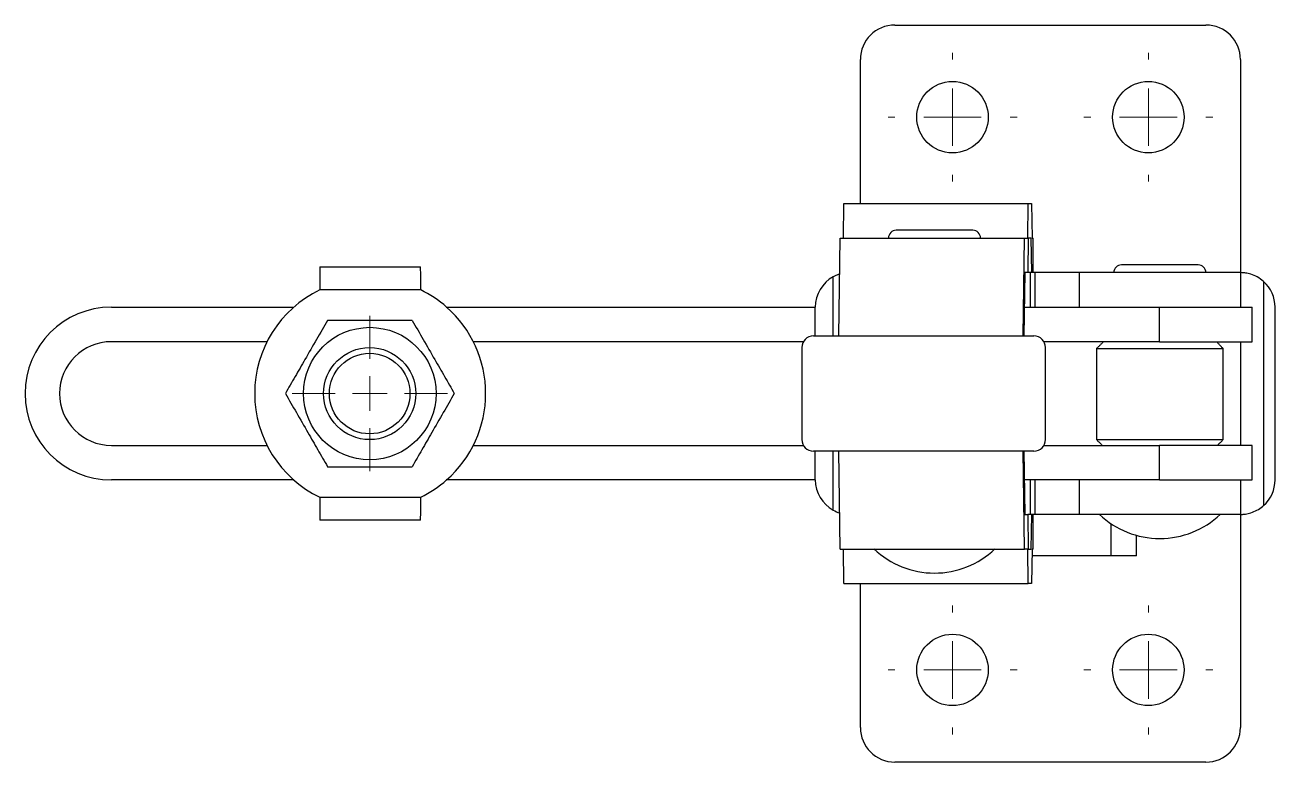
# Model space of a CAD drawing. Header units: millimetres. Extents: x 29 to 367, y 25 to 474.
# Drawn here: x 60.6 to 169.1, y 409.8 to 473.8 of the extents above; entities that cross this region are included whole.
import ezdxf

# ---------------------------------------------------------------- set-up
doc = ezdxf.new("R2010")
doc.units = ezdxf.units.MM
doc.linetypes.add('CENTER', pattern=[50.8, 31.75, -6.35, 6.35, -6.35])
doc.layers.add('CENTER', color=1, linetype='CENTER')

# ---------------------------------------------------------------- blocks, each defined once
blk = doc.blocks.new('SW_CENTERMARKSYMBOL_5')
at = {"color": 0, "linetype": 'Continuous', "lineweight": 0}
for p, q in [((0, 5), (0, 5.6)), ((0, 0), (0, 2.5)), ((-5, 0), (-5.6, 0)), ((0, 0), (-2.5, 0)), ((0, 0), (0, -2.5)), ((0, 0), (2.5, 0)), ((5, 0), (5.6, 0)), ((0, -5), (0, -5.6))]:
    blk.add_line(p, q, dxfattribs=at)
blk = doc.blocks.new('SW_CENTERMARKSYMBOL_6')
at = {"color": 0, "linetype": 'Continuous', "lineweight": 0}
for p, q in [((0, 5), (0, 5.6)), ((0, 0), (0, 2.5)), ((-5, 0), (-5.6, 0)), ((0, 0), (-2.5, 0)), ((0, 0), (0, -2.5)), ((0, 0), (2.5, 0)), ((5, 0), (5.6, 0)), ((0, -5), (0, -5.6))]:
    blk.add_line(p, q, dxfattribs=at)
blk = doc.blocks.new('SW_CENTERMARKSYMBOL_7')
at = {"color": 0, "linetype": 'Continuous', "lineweight": 0}
for p, q in [((0, 5), (0, 5.6)), ((0, 0), (0, 2.5)), ((-5, 0), (-5.6, 0)), ((0, 0), (-2.5, 0)), ((0, 0), (0, -2.5)), ((0, 0), (2.5, 0)), ((5, 0), (5.6, 0)), ((0, -5), (0, -5.6))]:
    blk.add_line(p, q, dxfattribs=at)
blk = doc.blocks.new('SW_CENTERMARKSYMBOL_8')
at = {"color": 0, "linetype": 'Continuous', "lineweight": 0}
for p, q in [((0, 5), (0, 5.6)), ((0, 0), (0, 2.5)), ((-5, 0), (-5.6, 0)), ((0, 0), (-2.5, 0)), ((0, 0), (0, -2.5)), ((0, 0), (2.5, 0)), ((5, 0), (5.6, 0)), ((0, -5), (0, -5.6))]:
    blk.add_line(p, q, dxfattribs=at)
blk = doc.blocks.new('SW_CENTERMARKSYMBOL_0')
at = {"color": 0, "linetype": 'Continuous', "lineweight": 0}
for p, q in [((0, 3), (0, 6.75)), ((0, 0), (0, 1.5)), ((-3, 0), (-6.75, 0)), ((0, 0), (-1.5, 0)), ((0, 0), (0, -1.5)), ((0, 0), (1.5, 0)), ((3, 0), (6.75, 0)), ((0, -3), (0, -6.75))]:
    blk.add_line(p, q, dxfattribs=at)

msp = doc.modelspace()

# ---------------------------------------------------------------- linework, layer by layer
at = {"color": 7, "linetype": 'Continuous'}
for p, q in [((136.12, 473.77), (163.12, 473.77)), ((133.12, 458.27), (133.12, 470.77)), ((166.12, 470.77), (166.12, 452.27)), ((131.65, 455.27), (131.69, 458.27)), ((131.69, 458.27), (147.69, 458.27)), ((147.65, 455.27), (147.69, 458.27)), ((147.69, 458.27), (147.98, 458.27)), ((147.98, 458.27), (148.02, 455.27)), ((142.88, 455.95), (136.23, 455.95)), ((131.26, 446.77), (131.37, 455.27)), ((131.37, 455.27), (147.37, 455.27)), ((147.26, 446.77), (147.37, 455.27)), ((147.37, 455.27), (147.65, 455.27)), ((147.7, 455.27), (147.66, 452.27)), ((147.96, 455.27), (147.7, 455.27)), ((148, 452.27), (147.96, 455.27)), ((148.02, 455.27), (148.11, 455.27)), ((148.11, 452.27), (148.11, 455.27)), ((148.12, 455.27), (148.11, 455.27)), ((86.19, 452.77), (94.91, 452.77)), ((94.91, 452.77), (94.94, 452.77)), ((94.91, 452.77), (94.91, 452.77)), ((94.94, 452.77), (94.94, 452.77)), ((162.44, 452.95), (155.79, 452.95)), ((130.77, 446.77), (130.77, 451.91)), ((147.39, 452.27), (147.31, 446.77)), ((147.66, 452.27), (147.39, 452.27)), ((147.89, 452.27), (147.66, 452.27)), ((147.89, 449.27), (147.89, 452.27)), ((148.3, 452.27), (147.89, 452.27)), ((148.3, 449.27), (148.3, 452.27)), ((148.32, 452.27), (148.3, 452.27)), ((152.49, 452.27), (148.32, 452.27)), ((166.12, 452.27), (152.12, 452.27)), ((166.12, 452.27), (166.12, 449.27)), ((168.12, 451.51), (168.12, 432.04)), ((94.9, 450.77), (86.19, 450.77)), ((94.91, 450.77), (94.9, 450.77)), ((94.94, 450.77), (94.91, 450.77)), ((94.91, 450.77), (94.91, 450.77)), ((94.94, 450.77), (94.94, 450.77)), ((68.1, 449.27), (83.93, 449.27)), ((97.16, 449.27), (129.21, 449.27)), ((129.21, 446.77), (129.21, 449.27)), ((147.35, 449.27), (159.1, 449.27)), ((159.1, 446.27), (159.1, 449.27)), ((159.1, 449.27), (167.12, 449.27)), ((169.12, 434.27), (169.12, 449.27)), ((94.21, 448.12), (94.2, 448.12)), ((81.61, 446.27), (68.1, 446.27)), ((128.17, 446.27), (99.48, 446.27)), ((129.04, 446.77), (147.04, 446.77)), ((147.04, 446.77), (148.19, 446.77)), ((159.1, 446.27), (149.06, 446.27)), ((159.1, 446.27), (167.12, 446.27)), ((166.12, 446.27), (166.12, 437.27)), ((149.19, 437.77), (149.19, 445.77)), ((153.62, 445.67), (164.62, 445.67)), ((153.62, 437.77), (164.62, 437.77)), ((68.1, 437.27), (81.61, 437.27)), ((99.48, 437.27), (128.17, 437.27)), ((147.04, 436.77), (129.04, 436.77)), ((129.21, 434.27), (129.21, 436.77)), ((130.77, 431.64), (130.77, 436.77)), ((131.37, 428.27), (131.26, 436.77)), ((148.19, 436.77), (147.04, 436.77)), ((147.37, 428.27), (147.26, 436.77)), ((147.31, 436.77), (147.39, 431.27)), ((149.06, 437.27), (159.1, 437.27)), ((159.1, 434.27), (159.1, 437.27)), ((167.12, 437.27), (159.1, 437.27)), ((94.21, 435.42), (94.2, 435.42)), ((83.93, 434.27), (68.1, 434.27)), ((129.21, 434.27), (97.16, 434.27)), ((159.1, 434.27), (147.35, 434.27)), ((147.89, 431.27), (147.89, 434.27)), ((148.3, 431.27), (148.3, 434.27)), ((159.1, 434.27), (167.12, 434.27)), ((166.12, 434.27), (166.12, 431.27)), ((86.19, 432.77), (94.9, 432.77)), ((94.91, 432.77), (94.9, 432.77)), ((94.91, 432.77), (94.94, 432.77)), ((94.91, 432.77), (94.91, 432.77)), ((94.94, 432.77), (94.94, 432.77)), ((147.39, 431.27), (147.66, 431.27)), ((147.89, 431.27), (147.66, 431.27)), ((147.66, 431.27), (147.7, 428.27)), ((148.3, 431.27), (147.89, 431.27)), ((147.96, 428.27), (148, 431.27)), ((148.11, 428.27), (148.11, 431.27)), ((148.32, 431.27), (148.3, 431.27)), ((152.49, 431.27), (148.32, 431.27)), ((166.12, 431.27), (152.12, 431.27)), ((166.12, 431.27), (166.12, 412.77)), ((94.91, 430.77), (86.19, 430.77)), ((94.94, 430.77), (94.91, 430.77)), ((94.91, 430.77), (94.91, 430.77)), ((94.94, 430.77), (94.94, 430.77)), ((154.89, 427.67), (154.89, 430.46)), ((157.1, 427.67), (157.1, 429.45)), ((131.37, 428.27), (147.37, 428.27)), ((131.69, 425.27), (131.65, 428.27)), ((147.65, 428.27), (147.37, 428.27)), ((147.69, 425.27), (147.65, 428.27)), ((147.7, 428.27), (147.96, 428.27)), ((148.02, 428.27), (147.98, 425.27)), ((154.89, 427.67), (148.01, 427.67)), ((148.11, 428.27), (148.02, 428.27)), ((148.11, 428.27), (148.12, 428.27)), ((157.1, 427.67), (154.89, 427.67)), ((131.69, 425.27), (147.69, 425.27)), ((133.12, 412.77), (133.12, 425.27)), ((147.98, 425.27), (147.69, 425.27)), ((163.12, 409.77), (136.12, 409.77))]:
    msp.add_line(p, q, dxfattribs=at)
for centre, radius in [((141.12, 465.77), 3.1), ((158.12, 465.77), 3.1), ((90.53, 441.77), 5.75), ((90.52, 441.77), 4), ((141.12, 417.77), 3.1), ((158.12, 417.77), 3.1)]:
    msp.add_circle(centre, radius, dxfattribs=at)
at = {"color": 3, "linetype": 'Continuous'}
msp.add_circle((90.52, 441.77), 3.5, dxfattribs=at)
at = {"color": 7, "linetype": 'Continuous'}
for centre, radius, start, end in [((136.12, 470.77), 3, 90, 180), ((163.12, 470.77), 3, 0, 90), ((136.23, 455.27), 0.675, 90, 180), ((142.88, 455.27), 0.675, 0, 90), ((318.82, 451.27), 232.63, 179.6305, 180.1231), ((-137.21, 451.27), 232.16, 359.8766, 0.3702), ((155.79, 452.27), 0.675, 90, 180), ((162.44, 452.27), 0.675, 0, 90), ((132.21, 449.28), 3, 118.8108, 180.0314), ((166.12, 449.27), 3, 360, 48.1897), ((90.54, 441.77), 10, 115.8421, 244.1579), ((90.59, 441.77), 10, 48.5906, 64.1577), ((68.1, 441.77), 7.5, 90.0001, 269.9999), ((90.59, 441.77), 10, 311.4096, 48.5904), ((68.1, 441.77), 4.5, 90.0001, 269.9999), ((129.04, 445.77), 1, 90, 180), ((148.19, 445.77), 1, 359.9978, 89.9977), ((129.04, 437.77), 1, 180, 270), ((148.19, 437.77), 1, 270.0023, 0.0022), ((90.59, 441.77), 10, 295.8423, 311.4094), ((132.21, 434.27), 3, 179.9686, 241.1892), ((166.12, 434.27), 3, 311.8103, 0), ((318.82, 432.27), 232.63, 179.8769, 180.3695), ((-137.21, 432.27), 232.16, 359.6298, 0.1234), ((159.12, 436.79), 7.61, 226.3972, 270), ((159.12, 436.79), 7.61, 270, 313.6028), ((139.55, 433.79), 7.61, 226.3972, 270), ((139.55, 433.79), 7.61, 270, 313.6028), ((136.12, 412.77), 3, 180, 270), ((163.12, 412.77), 3, 270, 0)]:
    msp.add_arc(centre, radius, start, end, dxfattribs=at)
for points in [[(148.12, 452.27), (148.12, 455.27)], [(152.12, 452.27), (152.12, 449.27)], [(167.12, 446.27), (167.12, 449.27)], [(154.23, 446.27), (153.62, 445.67)], [(164.62, 445.67), (164.04, 446.27)], [(90.53, 445.77), (90.52, 445.77)], [(128.04, 445.77), (128.04, 437.77)], [(153.62, 445.67), (153.62, 437.77)], [(164.62, 437.77), (164.62, 445.67)], [(90.52, 437.77), (90.53, 437.77)], [(153.62, 437.77), (154.12, 437.27)], [(164.12, 437.27), (164.62, 437.77)], [(167.12, 434.27), (167.12, 437.27)], [(152.12, 434.27), (152.12, 431.27)], [(148.12, 428.27), (148.12, 431.27)]]:
    msp.add_open_spline(points, degree=1, dxfattribs=at)
for points, knots in [([(131.33, 452.13), (131.28, 452.12), (131.1, 452.08), (130.91, 451.98), (130.77, 451.91)], [0, 0, 0, 0, 0.27166, 1, 1, 1, 1]), ([(168.12, 451.51), (167.94, 451.65), (167.59, 451.92), (167.02, 452.15), (166.55, 452.25), (166.23, 452.27), (166.12, 452.27), (166.12, 452.27), (166.12, 452.27)], [0, 0, 0, 0, 0.199972, 0.40095, 0.582925, 0.766807, 0.963501, 1, 1, 1, 1]), ([(86.87, 448.12), (86.55, 447.57), (85.9, 446.46), (84.95, 444.81), (84.04, 443.23), (83.48, 442.26), (83.2, 441.77)], [0, 0, 0, 0, 0.264602, 0.534942, 0.76534, 1, 1, 1, 1]), ([(94.2, 448.12), (93.75, 448.12), (92.86, 448.12), (91.33, 448.12), (89.6, 448.12), (88.06, 448.12), (87.16, 448.12), (86.87, 448.12)], [0, 0, 0, 0, 0.185061, 0.371751, 0.621853, 0.878705, 1, 1, 1, 1]), ([(94.21, 448.12), (94.53, 447.57), (95.17, 446.46), (96.12, 444.81), (97.04, 443.23), (97.59, 442.26), (97.87, 441.77)], [0, 0, 0, 0, 0.264602, 0.534942, 0.76534, 1, 1, 1, 1]), ([(83.2, 441.77), (83.52, 441.22), (84.16, 440.11), (85.11, 438.46), (86.02, 436.88), (86.58, 435.91), (86.87, 435.42)], [0, 0, 0, 0, 0.264602, 0.534942, 0.76534, 1, 1, 1, 1]), ([(97.87, 441.77), (97.56, 441.22), (96.91, 440.11), (95.96, 438.46), (95.05, 436.88), (94.49, 435.91), (94.21, 435.42)], [0, 0, 0, 0, 0.264602, 0.534941, 0.76534, 1, 1, 1, 1]), ([(86.87, 435.42), (87.16, 435.42), (88.04, 435.42), (89.59, 435.42), (91.31, 435.42), (92.86, 435.42), (93.75, 435.42), (94.2, 435.42)], [0, 0, 0, 0, 0.121295, 0.371727, 0.628247, 0.813156, 1, 1, 1, 1]), ([(166.12, 431.27), (166.14, 431.27), (166.18, 431.27), (166.52, 431.29), (167, 431.39), (167.55, 431.62), (167.91, 431.86), (168.09, 432.02), (168.12, 432.04)], [0, 0, 0, 0, 0.202267, 0.404632, 0.603118, 0.787968, 0.968974, 1, 1, 1, 1]), ([(130.77, 431.64), (130.95, 431.55), (131.14, 431.45), (131.32, 431.41), (131.33, 431.4)], [0, 0, 0, 0, 0.954914, 1, 1, 1, 1])]:
    msp.add_open_spline(points, degree=3, knots=knots, dxfattribs=at)

# ---------------------------------------------------------------- block references
at = {"layer": 'CENTER', "color": 1, "linetype": 'CENTER'}
for name, p in [('SW_CENTERMARKSYMBOL_5', (141.12, 465.77)), ('SW_CENTERMARKSYMBOL_6', (158.12, 465.77)), ('SW_CENTERMARKSYMBOL_0', (90.53, 441.77)), ('SW_CENTERMARKSYMBOL_8', (141.12, 417.77)), ('SW_CENTERMARKSYMBOL_7', (158.12, 417.77))]:
    msp.add_blockref(name, p, dxfattribs=at)

doc.saveas('drawing.dxf')
